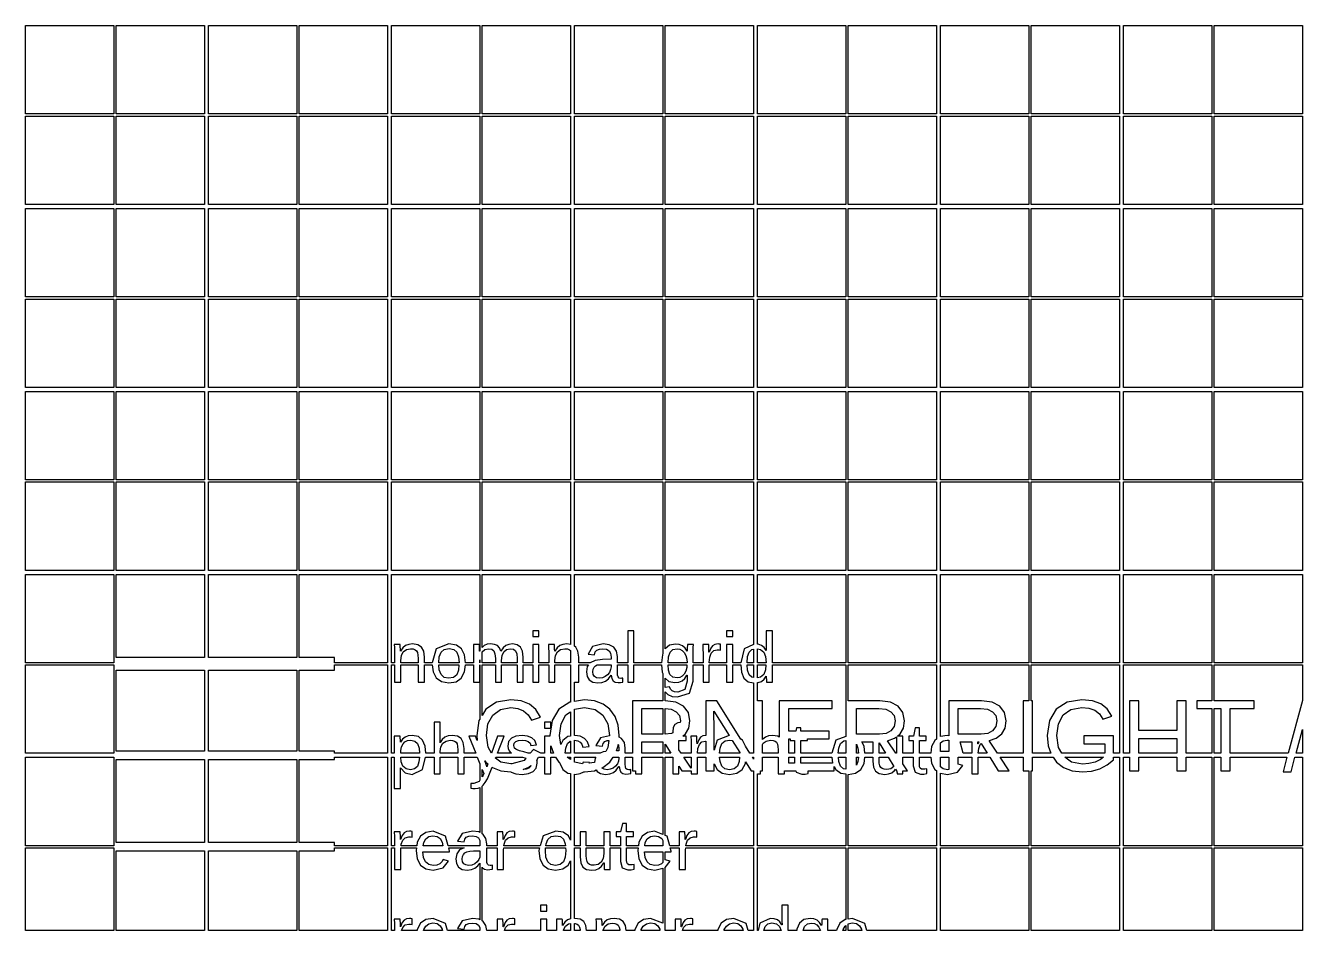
# Model space of a CAD drawing. Extents: x -170 to 105, y -332 to 185.
# Drawn here: x -99.9 to -30.1, y 0.4 to 49.9 of the extents above; entities that cross this region are included whole.
import ezdxf

# ---------------------------------------------------------------- set-up
doc = ezdxf.new("R2010")
doc.units = 0
doc.layers.get('0').update_dxf_attribs({"linetype": 'CONTINUOUS'})

msp = doc.modelspace()

# ---------------------------------------------------------------- linework, layer by layer
for points in [[(-99.89, 49.89), (-95.06, 49.89), (-95.06, 45.06), (-99.89, 45.06)], [(-94.94, 49.89), (-90.11, 49.89), (-90.11, 45.06), (-94.94, 45.06)], [(-89.89, 49.89), (-85.06, 49.89), (-85.06, 45.06), (-89.89, 45.06)], [(-84.94, 49.89), (-80.11, 49.89), (-80.11, 45.06), (-84.94, 45.06)], [(-79.89, 49.89), (-75.06, 49.89), (-75.06, 45.06), (-79.89, 45.06)], [(-74.94, 49.89), (-70.11, 49.89), (-70.11, 45.06), (-74.94, 45.06)], [(-69.89, 49.89), (-65.06, 49.89), (-65.06, 45.06), (-69.89, 45.06)], [(-64.94, 49.89), (-60.11, 49.89), (-60.11, 45.06), (-64.94, 45.06)], [(-59.89, 49.89), (-55.06, 49.89), (-55.06, 45.06), (-59.89, 45.06)], [(-54.94, 49.89), (-50.11, 49.89), (-50.11, 45.06), (-54.94, 45.06)], [(-49.89, 49.89), (-45.06, 49.89), (-45.06, 45.06), (-49.89, 45.06)], [(-44.94, 49.89), (-40.11, 49.89), (-40.11, 45.06), (-44.94, 45.06)], [(-39.89, 49.89), (-35.06, 49.89), (-35.06, 45.06), (-39.89, 45.06)], [(-34.94, 49.89), (-30.11, 49.89), (-30.11, 45.06), (-34.94, 45.06)], [(-99.89, 44.94), (-95.06, 44.94), (-95.06, 40.11), (-99.89, 40.11)], [(-94.94, 44.94), (-90.11, 44.94), (-90.11, 40.11), (-94.94, 40.11)], [(-89.89, 44.94), (-85.06, 44.94), (-85.06, 40.11), (-89.89, 40.11)], [(-84.94, 44.94), (-80.11, 44.94), (-80.11, 40.11), (-84.94, 40.11)], [(-79.89, 44.94), (-75.06, 44.94), (-75.06, 40.11), (-79.89, 40.11)], [(-74.94, 44.94), (-70.11, 44.94), (-70.11, 40.11), (-74.94, 40.11)], [(-69.89, 44.94), (-65.06, 44.94), (-65.06, 40.11), (-69.89, 40.11)], [(-64.94, 44.94), (-60.11, 44.94), (-60.11, 40.11), (-64.94, 40.11)], [(-59.89, 44.94), (-55.06, 44.94), (-55.06, 40.11), (-59.89, 40.11)], [(-54.94, 44.94), (-50.11, 44.94), (-50.11, 40.11), (-54.94, 40.11)], [(-49.89, 44.94), (-45.06, 44.94), (-45.06, 40.11), (-49.89, 40.11)], [(-44.94, 44.94), (-40.11, 44.94), (-40.11, 40.11), (-44.94, 40.11)], [(-39.89, 44.94), (-35.06, 44.94), (-35.06, 40.11), (-39.89, 40.11)], [(-34.94, 44.94), (-30.11, 44.94), (-30.11, 40.11), (-34.94, 40.11)], [(-99.89, 39.89), (-95.06, 39.89), (-95.06, 35.06), (-99.89, 35.06)], [(-94.94, 39.89), (-90.11, 39.89), (-90.11, 35.06), (-94.94, 35.06)], [(-89.89, 39.89), (-85.06, 39.89), (-85.06, 35.06), (-89.89, 35.06)], [(-84.94, 39.89), (-80.11, 39.89), (-80.11, 35.06), (-84.94, 35.06)], [(-79.89, 39.89), (-75.06, 39.89), (-75.06, 35.06), (-79.89, 35.06)], [(-74.94, 39.89), (-70.11, 39.89), (-70.11, 35.06), (-74.94, 35.06)], [(-69.89, 39.89), (-65.06, 39.89), (-65.06, 35.06), (-69.89, 35.06)], [(-64.94, 39.89), (-60.11, 39.89), (-60.11, 35.06), (-64.94, 35.06)], [(-59.89, 39.89), (-55.06, 39.89), (-55.06, 35.06), (-59.89, 35.06)], [(-54.94, 39.89), (-50.11, 39.89), (-50.11, 35.06), (-54.94, 35.06)], [(-49.89, 39.89), (-45.06, 39.89), (-45.06, 35.06), (-49.89, 35.06)], [(-44.94, 39.89), (-40.11, 39.89), (-40.11, 35.06), (-44.94, 35.06)], [(-39.89, 39.89), (-35.06, 39.89), (-35.06, 35.06), (-39.89, 35.06)], [(-34.94, 39.89), (-30.11, 39.89), (-30.11, 35.06), (-34.94, 35.06)], [(-99.89, 34.94), (-95.06, 34.94), (-95.06, 30.11), (-99.89, 30.11)], [(-94.94, 34.94), (-90.11, 34.94), (-90.11, 30.11), (-94.94, 30.11)], [(-89.89, 34.94), (-85.06, 34.94), (-85.06, 30.11), (-89.89, 30.11)], [(-84.94, 34.94), (-80.11, 34.94), (-80.11, 30.11), (-84.94, 30.11)], [(-79.89, 34.94), (-75.06, 34.94), (-75.06, 30.11), (-79.89, 30.11)], [(-74.94, 34.94), (-70.11, 34.94), (-70.11, 30.11), (-74.94, 30.11)], [(-69.89, 34.94), (-65.06, 34.94), (-65.06, 30.11), (-69.89, 30.11)], [(-64.94, 34.94), (-60.11, 34.94), (-60.11, 30.11), (-64.94, 30.11)], [(-59.89, 34.94), (-55.06, 34.94), (-55.06, 30.11), (-59.89, 30.11)], [(-54.94, 34.94), (-50.11, 34.94), (-50.11, 30.11), (-54.94, 30.11)], [(-49.89, 34.94), (-45.06, 34.94), (-45.06, 30.11), (-49.89, 30.11)], [(-44.94, 34.94), (-40.11, 34.94), (-40.11, 30.11), (-44.94, 30.11)], [(-39.89, 34.94), (-35.06, 34.94), (-35.06, 30.11), (-39.89, 30.11)], [(-34.94, 34.94), (-30.11, 34.94), (-30.11, 30.11), (-34.94, 30.11)], [(-99.89, 29.89), (-95.06, 29.89), (-95.06, 25.06), (-99.89, 25.06)], [(-94.94, 29.89), (-90.11, 29.89), (-90.11, 25.06), (-94.94, 25.06)], [(-89.89, 29.89), (-85.06, 29.89), (-85.06, 25.06), (-89.89, 25.06)], [(-84.94, 29.89), (-80.11, 29.89), (-80.11, 25.06), (-84.94, 25.06)], [(-79.89, 29.89), (-75.06, 29.89), (-75.06, 25.06), (-79.89, 25.06)], [(-74.94, 29.89), (-70.11, 29.89), (-70.11, 25.06), (-74.94, 25.06)], [(-69.89, 29.89), (-65.06, 29.89), (-65.06, 25.06), (-69.89, 25.06)], [(-64.94, 29.89), (-60.11, 29.89), (-60.11, 25.06), (-64.94, 25.06)], [(-59.89, 29.89), (-55.06, 29.89), (-55.06, 25.06), (-59.89, 25.06)], [(-54.94, 29.89), (-50.11, 29.89), (-50.11, 25.06), (-54.94, 25.06)], [(-49.89, 29.89), (-45.06, 29.89), (-45.06, 25.06), (-49.89, 25.06)], [(-44.94, 29.89), (-40.11, 29.89), (-40.11, 25.06), (-44.94, 25.06)], [(-39.89, 29.89), (-35.06, 29.89), (-35.06, 25.06), (-39.89, 25.06)], [(-34.94, 29.89), (-30.11, 29.89), (-30.11, 25.06), (-34.94, 25.06)], [(-99.89, 24.94), (-95.06, 24.94), (-95.06, 20.11), (-99.89, 20.11)], [(-94.94, 24.94), (-90.11, 24.94), (-90.11, 20.11), (-94.94, 20.11)], [(-89.89, 24.94), (-85.06, 24.94), (-85.06, 20.11), (-89.89, 20.11)], [(-84.94, 24.94), (-80.11, 24.94), (-80.11, 20.11), (-84.94, 20.11)], [(-79.89, 24.94), (-75.06, 24.94), (-75.06, 20.11), (-79.89, 20.11)], [(-74.94, 24.94), (-70.11, 24.94), (-70.11, 20.11), (-74.94, 20.11)], [(-69.89, 24.94), (-65.06, 24.94), (-65.06, 20.11), (-69.89, 20.11)], [(-64.94, 24.94), (-60.11, 24.94), (-60.11, 20.11), (-64.94, 20.11)], [(-59.89, 24.94), (-55.06, 24.94), (-55.06, 20.11), (-59.89, 20.11)], [(-54.94, 24.94), (-50.11, 24.94), (-50.11, 20.11), (-54.94, 20.11)], [(-49.89, 24.94), (-45.06, 24.94), (-45.06, 20.11), (-49.89, 20.11)], [(-44.94, 24.94), (-40.11, 24.94), (-40.11, 20.11), (-44.94, 20.11)], [(-39.89, 24.94), (-35.06, 24.94), (-35.06, 20.11), (-39.89, 20.11)], [(-34.94, 24.94), (-30.11, 24.94), (-30.11, 20.11), (-34.94, 20.11)], [(-99.89, 19.89), (-95.06, 19.89), (-95.06, 15.06), (-99.89, 15.06)], [(-94.94, 15.35), (-94.94, 19.89), (-90.11, 19.89), (-90.11, 15.35)], [(-89.89, 15.35), (-89.89, 19.89), (-85.06, 19.89), (-85.06, 15.35)], [(-83, 15.35), (-84.94, 15.35), (-84.94, 19.89), (-80.11, 19.89), (-80.11, 15.06), (-83, 15.06)], [(-79.89, 19.89), (-75.06, 19.89), (-75.06, 15.7174), (-75.0725, 15.6979), (-75.0782, 15.6979), (-75.0817, 15.8239), (-75.0848, 15.902), (-75.0874, 15.953), (-75.0896, 15.9979), (-75.0915, 16.0316), (-75.0934, 16.0491), (-75.4161, 16.0491), (-75.4076, 15.8996), (-75.4048, 15.6105), (-75.4048, 15.06), (-75.842, 15.06), (-75.8933, 15.4973), (-76.06, 15.8279), (-76.3443, 16.0223), (-76.753, 16.0871), (-77.4437, 15.8213), (-77.6634, 15.06), (-78.0899, 15.06), (-78.0899, 15.3637), (-78.129, 15.6962), (-78.2465, 15.9191), (-78.4485, 16.0451), (-78.7411, 16.0871), (-78.9521, 16.065), (-79.1256, 15.9988), (-79.2711, 15.8794), (-79.3981, 15.6979), (-79.4038, 15.6979), (-79.4073, 15.8239), (-79.4104, 15.902), (-79.4131, 15.953), (-79.4152, 15.9979), (-79.4171, 16.0316), (-79.419, 16.0491), (-79.7418, 16.0491), (-79.7332, 15.8996), (-79.7304, 15.6105), (-79.7304, 15.06), (-79.89, 15.06)], [(-72.6915, 15.3637), (-72.7268, 15.695), (-72.8329, 15.9181), (-73.0169, 16.0449), (-73.2858, 16.0871), (-73.4844, 16.0643), (-73.6513, 15.996), (-73.7911, 15.8759), (-73.9085, 15.6979), (-73.9143, 15.6979), (-73.9881, 15.8735), (-74.1032, 15.9941), (-74.2634, 16.0638), (-74.4725, 16.0871), (-74.6619, 16.0657), (-74.8199, 16.0016), (-74.94, 15.8956), (-74.94, 19.89), (-70.11, 19.89), (-70.11, 16.0581), (-70.312, 16.0871), (-70.523, 16.065), (-70.6966, 15.9988), (-70.842, 15.8794), (-70.969, 15.6979), (-70.9747, 15.6979), (-70.9783, 15.8239), (-70.9813, 15.902), (-70.984, 15.953), (-70.9861, 15.9979), (-70.988, 16.0316), (-70.9899, 16.0491), (-71.3127, 16.0491), (-71.3041, 15.8996), (-71.3013, 15.6105), (-71.3013, 15.06), (-71.833, 15.06), (-71.833, 16.0491), (-72.1748, 16.0491), (-72.1748, 15.06), (-72.6915, 15.06)], [(-69.6608, 15.3637), (-69.6999, 15.6962), (-69.8174, 15.9191), (-69.89, 15.9644), (-69.89, 19.89), (-65.06, 19.89), (-65.06, 15.5605), (-65.0898, 15.4916), (-65.1333, 15.06), (-66.6415, 15.06), (-66.6415, 16.8124), (-66.9833, 16.8124), (-66.9833, 15.06), (-67.5492, 15.06), (-67.5492, 15.396), (-67.5981, 15.6924), (-67.7448, 15.9096), (-67.9883, 16.0427), (-68.3277, 16.0871), (-68.9021, 15.9485), (-69.1518, 15.5327), (-68.7948, 15.5004), (-68.753, 15.648), (-68.6695, 15.7491), (-68.5337, 15.8075), (-68.3353, 15.827), (-68.1378, 15.7999), (-68.0011, 15.7187), (-67.9214, 15.5749), (-67.8948, 15.3599), (-67.8948, 15.2479), (-68.3562, 15.2403), (-68.759, 15.189), (-69.0289, 15.06), (-69.6608, 15.06)], [(-63.4002, 15.6238), (-63.3974, 15.8915), (-63.3888, 16.0491), (-63.7135, 16.0491), (-63.7211, 16.004), (-63.7287, 15.8953), (-63.7344, 15.7757), (-63.7363, 15.6979), (-63.7401, 15.6979), (-63.8457, 15.8609), (-63.9879, 15.9817), (-64.1628, 16.0565), (-64.3666, 16.0814), (-64.7063, 16.0166), (-64.94, 15.8277), (-64.94, 19.89), (-60.11, 19.89), (-60.11, 16.0634), (-60.6268, 15.8184), (-60.8046, 15.06), (-61.2411, 15.06), (-61.2411, 16.0491), (-61.5829, 16.0491), (-61.5829, 15.06), (-62.5266, 15.06), (-62.5266, 15.0656), (-62.4986, 15.3677), (-62.4146, 15.5906), (-62.2774, 15.728), (-62.0899, 15.7738), (-61.9874, 15.7691), (-61.9076, 15.7548), (-61.9076, 16.0681), (-61.9774, 16.0824), (-62.0463, 16.0871), (-62.2181, 16.0629), (-62.3463, 15.9903), (-62.4464, 15.8517), (-62.5342, 15.6295), (-62.5418, 15.6295), (-62.5456, 15.7696), (-62.557, 16.0491), (-62.8798, 16.0491), (-62.8713, 15.7985), (-62.8684, 15.5706), (-62.8684, 15.06), (-63.4002, 15.06)], [(-59.0784, 16.8124), (-59.4201, 16.8124), (-59.4201, 15.9599), (-59.4163, 15.7302), (-59.4201, 15.7302), (-59.5303, 15.8911), (-59.6708, 16.0016), (-59.8459, 16.0657), (-59.89, 16.0701), (-59.89, 19.89), (-55.06, 19.89), (-55.06, 15.06), (-59.0784, 15.06)], [(-54.94, 19.89), (-50.11, 19.89), (-50.11, 15.06), (-54.94, 15.06)], [(-49.89, 19.89), (-45.06, 19.89), (-45.06, 15.06), (-49.89, 15.06)], [(-44.94, 19.89), (-40.11, 19.89), (-40.11, 15.06), (-44.94, 15.06)], [(-39.89, 19.89), (-35.06, 19.89), (-35.06, 15.06), (-39.89, 15.06)], [(-34.94, 19.89), (-30.11, 19.89), (-30.11, 15.06), (-34.94, 15.06)], [(-71.833, 16.8124), (-72.1748, 16.8124), (-72.1748, 16.4858), (-71.833, 16.4858)], [(-61.2411, 16.8124), (-61.5829, 16.8124), (-61.5829, 16.4858), (-61.2411, 16.4858)], [(-79.3886, 15.1852), (-79.353, 15.4525), (-79.2462, 15.6542), (-79.0777, 15.7809), (-78.857, 15.8232), (-78.7084, 15.8108), (-78.6006, 15.7738), (-78.5252, 15.7088), (-78.4734, 15.6124), (-78.4435, 15.4776), (-78.4335, 15.2972), (-78.4335, 15.06), (-79.3886, 15.06)], [(-77.2816, 15.3862), (-77.1812, 15.638), (-77.0058, 15.7854), (-76.7473, 15.8346), (-76.4922, 15.7864), (-76.323, 15.6418), (-76.2282, 15.391), (-76.1998, 15.06), (-77.3117, 15.06)], [(-74.94, 15.6512), (-74.9377, 15.6561), (-74.7877, 15.7814), (-74.5921, 15.8232), (-74.4122, 15.7947), (-74.2978, 15.7092), (-74.2366, 15.5493), (-74.2162, 15.2972), (-74.2162, 15.06), (-74.94, 15.06)], [(-73.8782, 15.1852), (-73.8471, 15.456), (-73.7538, 15.657), (-73.6045, 15.7816), (-73.4054, 15.8232), (-73.2255, 15.7947), (-73.1111, 15.7092), (-73.0498, 15.5493), (-73.0294, 15.2972), (-73.0294, 15.06), (-73.8782, 15.06)], [(-70.9595, 15.1852), (-70.9239, 15.4525), (-70.8171, 15.6542), (-70.6486, 15.7809), (-70.4279, 15.8232), (-70.2793, 15.8108), (-70.1716, 15.7738), (-70.11, 15.7208), (-70.11, 15.06), (-70.9595, 15.06)], [(-64.7545, 15.3884), (-64.6648, 15.6371), (-64.5095, 15.7795), (-64.2831, 15.827), (-64.1338, 15.803), (-64.0012, 15.7311), (-63.8908, 15.6138), (-63.8084, 15.4539), (-63.7572, 15.2552), (-63.7429, 15.06), (-64.7813, 15.06)], [(-60.4281, 15.3934), (-60.342, 15.6437), (-60.1913, 15.7869), (-60.11, 15.8043), (-60.11, 15.06), (-60.4541, 15.06)], [(-59.89, 15.8195), (-59.7211, 15.7871), (-59.5512, 15.6447), (-59.4529, 15.4002), (-59.4214, 15.06), (-59.89, 15.06)], [(-99.89, 14.94), (-95.06, 14.94), (-95.06, 10.11), (-99.89, 10.11)], [(-83, 10.225), (-84.94, 10.225), (-84.94, 14.65), (-83, 14.65), (-83, 14.94), (-80.11, 14.94), (-80.11, 10.11), (-83, 10.11)], [(-79.89, 14.94), (-79.7304, 14.94), (-79.7304, 13.9947), (-79.3886, 13.9947), (-79.3886, 14.94), (-78.4335, 14.94), (-78.4335, 13.9947), (-78.0899, 13.9947), (-78.0899, 14.94), (-77.6634, 14.94), (-77.6165, 14.5665), (-77.4442, 14.2311), (-77.1593, 14.0253), (-76.7644, 13.9567), (-76.3661, 14.0227), (-76.0752, 14.2206), (-75.8971, 14.5534), (-75.8484, 14.94), (-75.4048, 14.94), (-75.4048, 13.9947), (-75.0649, 13.9947), (-75.0649, 14.94), (-75.06, 14.94), (-75.06, 11.9814), (-75.1114, 11.8957), (-75.2348, 11.0806), (-75.2084, 10.8079), (-75.3003, 11.0491), (-75.6649, 11.0491), (-75.2908, 10.11), (-75.9271, 10.11), (-75.9271, 10.3637), (-75.9667, 10.6986), (-76.0856, 10.9209), (-76.288, 11.0456), (-76.5783, 11.0871), (-76.795, 11.0636), (-76.9704, 10.9931), (-77.114, 10.8723), (-77.2353, 10.6979), (-77.241, 10.6979), (-77.2379, 10.743), (-77.2325, 10.8403), (-77.2275, 10.9618), (-77.2258, 11.0795), (-77.2258, 11.8124), (-77.5676, 11.8124), (-77.5676, 10.11), (-78.0084, 10.11), (-78.0476, 10.5037), (-78.1886, 10.8308), (-78.4245, 11.0216), (-78.7563, 11.0852), (-78.9775, 11.0631), (-79.1513, 10.9969), (-79.2865, 10.8832), (-79.3924, 10.7188), (-79.4, 10.7188), (-79.4012, 10.77), (-79.4047, 10.8516), (-79.4092, 10.9359), (-79.4133, 10.995), (-79.4166, 11.0318), (-79.419, 11.0491), (-79.7494, 11.0491), (-79.7408, 10.893), (-79.738, 10.6295), (-79.738, 10.11), (-79.89, 10.11)], [(-77.0134, 14.2603), (-77.1831, 14.4134), (-77.2821, 14.668), (-77.3073, 14.94), (-76.2043, 14.94), (-76.2297, 14.6597), (-76.3286, 14.4067), (-76.5045, 14.2586), (-76.7682, 14.2093)], [(-75.0649, 15.1852), (-75.06, 15.2266), (-75.06, 15.06), (-75.0649, 15.06)], [(-74.6168, 10.4469), (-74.7086, 11.0806), (-74.6205, 11.7157), (-74.356, 12.1995), (-73.9329, 12.5057), (-73.3686, 12.6077), (-72.9919, 12.5636), (-72.6702, 12.4314), (-72.4162, 12.2158), (-72.243, 11.9215), (-71.752, 12.0842), (-71.9989, 12.4958), (-72.3542, 12.7922), (-72.814, 12.9712), (-73.3741, 13.0309), (-74.1526, 12.9014), (-74.7412, 12.5128), (-74.94, 12.1814), (-74.94, 14.94), (-74.2162, 14.94), (-74.2162, 13.9947), (-73.8782, 13.9947), (-73.8782, 14.94), (-73.0294, 14.94), (-73.0294, 13.9947), (-72.6915, 13.9947), (-72.6915, 14.94), (-72.1748, 14.94), (-72.1748, 13.9947), (-71.833, 13.9947), (-71.833, 14.94), (-71.3013, 14.94), (-71.3013, 13.9947), (-70.9595, 13.9947), (-70.9595, 14.94), (-70.11, 14.94), (-70.11, 12.9065), (-70.1399, 12.9017), (-70.74, 12.5141), (-71.1164, 11.8974), (-71.2418, 11.0806), (-71.2387, 11.0491), (-71.5254, 11.0491), (-71.5254, 10.11), (-71.7232, 10.11), (-72.1399, 10.3184), (-72.316, 10.11), (-72.3834, 10.11), (-72.4179, 10.1233), (-72.6514, 10.189), (-72.8888, 10.2517), (-73.0274, 10.2991), (-73.1057, 10.3433), (-73.1622, 10.3959), (-73.1964, 10.4605), (-73.2078, 10.5403), (-73.1803, 10.6646), (-73.0977, 10.7529), (-72.9571, 10.8056), (-72.7559, 10.8232), (-72.5681, 10.8049), (-72.4226, 10.7501), (-72.3222, 10.6611), (-72.2698, 10.5403), (-71.9622, 10.5783), (-72.0522, 10.8061), (-72.2157, 10.9618), (-72.4509, 11.0515), (-72.7559, 11.0814), (-73.0936, 11.0446), (-73.3398, 10.9342), (-73.49, 10.7536), (-73.5401, 10.5061), (-73.5225, 10.3661), (-73.4698, 10.2498), (-73.386, 10.1532), (-73.3269, 10.11), (-74.0987, 10.11), (-73.7377, 11.0491), (-74.0984, 11.0491), (-74.4215, 10.11), (-74.4296, 10.11)], [(-67.1182, 10.396), (-67.167, 10.6924), (-67.3137, 10.9096), (-67.4591, 10.989), (-67.4497, 11.0806), (-67.5064, 11.6428), (-67.6762, 12.1249), (-67.9532, 12.5145), (-68.3313, 12.799), (-68.7985, 12.9729), (-69.343, 13.0309), (-69.89, 12.9422), (-69.89, 13.9947), (-69.6608, 13.9947), (-69.6608, 14.94), (-69.1224, 14.94), (-69.1905, 14.8501), (-69.2429, 14.5681), (-69.204, 14.3137), (-69.0872, 14.12), (-68.8931, 13.9975), (-68.622, 13.9567), (-68.392, 13.9812), (-68.1995, 14.0545), (-68.0365, 14.1867), (-67.8948, 14.3877), (-67.8834, 14.3877), (-67.8533, 14.2033), (-67.7856, 14.0754), (-67.6734, 14.0006), (-67.5093, 13.9757), (-67.376, 13.9833), (-67.2454, 14.0061), (-67.2454, 14.2187), (-67.3048, 14.2088), (-67.3574, 14.2054), (-67.4514, 14.2247), (-67.5094, 14.2823), (-67.5393, 14.378), (-67.5492, 14.5111), (-67.5492, 14.94), (-66.9833, 14.94), (-66.9833, 13.9947), (-66.6415, 13.9947), (-66.6415, 14.94), (-65.1301, 14.94), (-65.0932, 14.5524), (-65.06, 14.4722), (-65.06, 12.9739), (-66.7279, 12.9739), (-66.7279, 10.11), (-67.1182, 10.11)], [(-68.692, 14.2358), (-68.8015, 14.3042), (-68.8691, 14.4143), (-68.8916, 14.5624), (-68.875, 14.7015), (-68.8252, 14.8111), (-68.7443, 14.8937), (-68.6565, 14.94), (-67.8948, 14.94), (-67.8948, 14.8396), (-67.9159, 14.6842), (-67.9793, 14.533), (-68.0792, 14.3998), (-68.21, 14.2985), (-68.3666, 14.2344), (-68.5442, 14.213)], [(-64.1843, 10.2974), (-64.1843, 10.8004), (-63.7837, 10.8004), (-63.7837, 11.0491), (-63.9738, 11.0491), (-63.8296, 11.1647), (-63.6435, 11.4888), (-63.5814, 11.8808), (-63.6693, 12.3395), (-63.9327, 12.685), (-64.3576, 12.9017), (-64.9296, 12.9739), (-64.94, 12.9739), (-64.94, 13.4604), (-64.7958, 13.3197), (-64.5622, 13.2207), (-64.2603, 13.1877), (-63.6152, 13.4042), (-63.4002, 14.0535), (-63.4002, 14.94), (-62.8684, 14.94), (-62.8684, 13.9947), (-62.5266, 13.9947), (-62.5266, 14.94), (-61.5829, 14.94), (-61.5829, 13.9947), (-61.2411, 13.9947), (-61.2411, 14.94), (-60.8086, 14.94), (-60.7699, 14.5482), (-60.6325, 14.2187), (-60.3978, 14.0222), (-60.11, 13.9664), (-60.11, 10.11), (-60.3072, 10.11), (-60.5502, 10.4952), (-60.5504, 10.4973), (-60.717, 10.8279), (-60.7927, 10.8796), (-62.1137, 12.9739), (-62.7159, 12.9739), (-62.7159, 11.0845), (-62.8694, 11.0629), (-62.9975, 10.9903), (-63.0977, 10.8517), (-63.1855, 10.6295), (-63.1931, 10.6295), (-63.1969, 10.7696), (-63.2083, 11.0491), (-63.531, 11.0491), (-63.5225, 10.7985), (-63.5197, 10.5706), (-63.5197, 10.11), (-64.0608, 10.11)], [(-64.5205, 14.2781), (-64.6724, 14.4162), (-64.7564, 14.6597), (-64.778, 14.94), (-63.7462, 14.94), (-63.7572, 14.7938), (-63.8084, 14.5994), (-63.891, 14.4426), (-64.0021, 14.327), (-64.1364, 14.2558), (-64.2888, 14.232)], [(-60.1934, 14.2672), (-60.3429, 14.4067), (-60.4284, 14.654), (-60.4504, 14.94), (-60.11, 14.94), (-60.11, 14.2496)], [(-57.5307, 10.8004), (-57.1509, 10.8004), (-57.1509, 10.907), (-55.967, 10.907), (-55.967, 11.3247), (-57.5307, 11.3247), (-57.5307, 11.5086), (-57.7585, 11.5086), (-57.7988, 11.3247), (-58.1858, 11.3247), (-58.1858, 12.5508), (-55.8042, 12.5508), (-55.8042, 12.9739), (-58.7038, 12.9739), (-58.7038, 10.9976), (-58.7799, 11.0451), (-59.0726, 11.0871), (-59.2836, 11.065), (-59.4571, 10.9988), (-59.6026, 10.8794), (-59.6128, 10.8648), (-59.6128, 12.9739), (-59.89, 12.9739), (-59.89, 13.9738), (-59.8471, 13.9781), (-59.6717, 14.0421), (-59.5305, 14.1556), (-59.4201, 14.3251), (-59.4126, 14.3251), (-59.4109, 14.2377), (-59.4059, 14.1352), (-59.3995, 14.045), (-59.3936, 13.9947), (-59.067, 13.9947), (-59.0755, 14.1518), (-59.0784, 14.4181), (-59.0784, 14.94), (-55.06, 14.94), (-55.06, 11.0346), (-55.6142, 10.8213), (-55.8195, 10.11), (-57.5307, 10.11)], [(-59.89, 14.94), (-59.4296, 14.94), (-59.4529, 14.6787), (-59.5512, 14.4219), (-59.722, 14.271), (-59.89, 14.2372)], [(-51.9519, 11.0491), (-52.2442, 11.0491), (-52.1, 11.1647), (-51.9139, 11.4888), (-51.8518, 11.8808), (-51.9397, 12.3395), (-52.2031, 12.685), (-52.6279, 12.9017), (-53.2, 12.9739), (-54.94, 12.9739), (-54.94, 14.94), (-50.11, 14.94), (-50.11, 10.8776), (-50.1982, 10.8156), (-50.3769, 10.4847), (-50.4265, 10.11), (-51.0441, 10.11), (-51.0441, 10.8004), (-50.6644, 10.8004), (-50.6644, 11.0491), (-51.0441, 11.0491), (-51.0441, 11.5086), (-51.272, 11.5086), (-51.3726, 11.0491), (-51.6233, 11.0491), (-51.6233, 10.8004), (-51.3859, 10.8004), (-51.3859, 10.11), (-51.9519, 10.11)], [(-47.2084, 10.7667), (-47.2084, 10.8054), (-46.8398, 10.928), (-46.5445, 11.1647), (-46.3583, 11.4888), (-46.2963, 11.8808), (-46.3841, 12.3395), (-46.6476, 12.685), (-47.0724, 12.9017), (-47.6444, 12.9739), (-49.4428, 12.9739), (-49.4428, 11.0571), (-49.5175, 11.0871), (-49.89, 11.0225), (-49.89, 14.94), (-45.06, 14.94), (-45.06, 12.9739), (-45.3738, 12.9739), (-45.3738, 10.11), (-46.7757, 10.11)], [(-44.8557, 12.9739), (-44.94, 12.9739), (-44.94, 14.94), (-40.11, 14.94), (-40.11, 10.11), (-40.4369, 10.11), (-40.4369, 11.0643), (-42.0563, 11.0643), (-42.0563, 10.6303), (-40.9143, 10.6303), (-40.9143, 10.11), (-43.2629, 10.11), (-43.4444, 10.4326), (-43.5373, 11.0806), (-43.4498, 11.7258), (-43.1874, 12.2076), (-42.7595, 12.5077), (-42.1756, 12.6077), (-41.7847, 12.5704), (-41.4636, 12.4585), (-41.2083, 12.2653), (-41.0147, 11.9838), (-40.521, 12.1303), (-40.7807, 12.5379), (-41.1313, 12.8166), (-41.587, 12.9773), (-42.1621, 13.0309), (-42.9643, 12.9034), (-43.5644, 12.5209), (-43.9387, 11.9059), (-44.0635, 11.0806), (-44.0062, 10.5127), (-43.8645, 10.11), (-44.8557, 10.11)], [(-39.89, 14.94), (-35.06, 14.94), (-35.06, 12.9739), (-35.8848, 12.9739), (-35.8848, 12.5508), (-35.06, 12.5508), (-35.06, 10.11), (-36.4628, 10.11), (-36.4628, 12.9739), (-36.9809, 12.9739), (-36.9809, 11.3573), (-39.0478, 11.3573), (-39.0478, 12.9739), (-39.5659, 12.9739), (-39.5659, 10.11), (-39.89, 10.11)], [(-34.0566, 12.5508), (-32.7438, 12.5508), (-32.7438, 12.9739), (-34.94, 12.9739), (-34.94, 14.94), (-30.11, 14.94), (-30.11, 12.9872), (-30.8963, 10.11), (-34.0566, 10.11)], [(-94.94, 10.225), (-94.94, 14.65), (-90.11, 14.65), (-90.11, 10.225)], [(-89.89, 10.225), (-89.89, 14.65), (-85.06, 14.65), (-85.06, 10.225)], [(-64.4224, 13.4671), (-64.5575, 13.5248), (-64.6536, 13.618), (-64.7084, 13.7441), (-64.94, 13.7108), (-64.94, 14.2136), (-64.7324, 14.0421), (-64.4046, 13.9795), (-64.1929, 14.0044), (-64.0097, 14.0792), (-63.8587, 14.2033), (-63.7439, 14.3763), (-63.7401, 14.3763), (-63.7401, 14.046), (-63.8678, 13.5974), (-64.2508, 13.4478)], [(-69.89, 10.8184), (-69.8847, 10.8194), (-69.7082, 10.7942), (-69.5772, 10.7188), (-69.4893, 10.6006), (-69.4423, 10.4472), (-69.0911, 10.4738), (-69.1829, 10.7297), (-69.3522, 10.9238), (-69.5869, 11.0463), (-69.8753, 11.0871), (-69.89, 11.0844), (-69.89, 12.5134), (-69.343, 12.6077), (-68.7656, 12.506), (-68.3354, 12.2008), (-68.0679, 11.7173), (-67.9787, 11.0806), (-67.9805, 11.0669), (-68.471, 10.9485), (-68.7207, 10.5327), (-68.3637, 10.5004), (-68.322, 10.648), (-68.2384, 10.7491), (-68.1026, 10.8075), (-68.0141, 10.8162), (-68.0672, 10.4191), (-68.1811, 10.2077), (-68.3279, 10.189), (-68.4932, 10.11), (-69.89, 10.11)], [(-70.7156, 11.0806), (-70.6261, 11.7241), (-70.3576, 12.2063), (-70.11, 12.3785), (-70.11, 11.0446), (-70.2512, 11.019), (-70.5284, 10.8146), (-70.646, 10.5849)], [(-66.2098, 12.5589), (-65.06, 12.5589), (-65.06, 11.1484), (-66.2098, 11.1484)], [(-64.94, 12.5541), (-64.6051, 12.5152), (-64.3288, 12.384), (-64.1589, 12.1693), (-64.1022, 11.8754), (-64.1168, 11.7958), (-64.2465, 11.7778), (-64.4027, 11.6852), (-64.4952, 11.5224), (-64.5261, 11.2808), (-64.5261, 11.2335), (-64.5963, 11.1962), (-64.94, 11.151)], [(-62.2548, 11.6909), (-62.2683, 12.1439), (-62.2819, 12.407), (-61.4443, 11.0739), (-62.1007, 10.8213), (-62.2548, 10.2878)], [(-54.4802, 12.5589), (-53.2515, 12.5589), (-52.8755, 12.5152), (-52.5992, 12.384), (-52.4293, 12.1693), (-52.3726, 11.8754), (-52.4286, 11.5692), (-52.5964, 11.3396), (-52.8667, 11.1962), (-53.2298, 11.1484), (-54.4802, 11.1484)], [(-48.9247, 12.5589), (-47.6959, 12.5589), (-47.3199, 12.5152), (-47.0436, 12.384), (-46.8737, 12.1693), (-46.8171, 11.8754), (-46.873, 11.5692), (-47.0409, 11.3396), (-47.3111, 11.1962), (-47.6742, 11.1484), (-48.9247, 11.1484)], [(-34.94, 12.5508), (-34.572, 12.5508), (-34.572, 10.11), (-34.94, 10.11)], [(-71.1836, 11.8124), (-71.5254, 11.8124), (-71.5254, 11.4858), (-71.1836, 11.4858)], [(-30.11, 11.4016), (-30.11, 10.11), (-30.4595, 10.11)], [(-79.3813, 10.2604), (-79.3364, 10.4691), (-79.2628, 10.6264), (-79.1617, 10.7358), (-79.0248, 10.7999), (-78.8437, 10.8213), (-78.6253, 10.7753), (-78.4753, 10.6371), (-78.3884, 10.3917), (-78.3663, 10.11), (-79.3898, 10.11)], [(-77.2258, 10.2061), (-77.1895, 10.46), (-77.0806, 10.6561), (-76.9113, 10.7814), (-76.6942, 10.8232), (-76.5503, 10.8108), (-76.4416, 10.7738), (-76.3633, 10.7104), (-76.3106, 10.6191), (-76.2807, 10.4859), (-76.2707, 10.2972), (-76.2707, 10.11), (-77.2258, 10.11)], [(-71.1836, 10.5103), (-71.0454, 10.11), (-71.1836, 10.11)], [(-70.369, 10.3969), (-70.2778, 10.639), (-70.1188, 10.7743), (-70.11, 10.776), (-70.11, 10.11), (-70.3928, 10.11)], [(-67.507, 10.5184), (-67.4996, 10.5916), (-67.4903, 10.5749), (-67.4637, 10.3599), (-67.4637, 10.2479), (-67.6032, 10.2456)], [(-66.2098, 10.7388), (-65.06, 10.7388), (-65.06, 10.11), (-66.2098, 10.11)], [(-64.94, 10.6124), (-64.6257, 10.11), (-64.94, 10.11)], [(-63.1499, 10.3677), (-63.0659, 10.5906), (-62.9287, 10.728), (-62.7412, 10.7738), (-62.7159, 10.7726), (-62.7159, 10.11), (-63.1738, 10.11)], [(-61.9386, 10.3862), (-61.8382, 10.638), (-61.6628, 10.7854), (-61.4044, 10.8346), (-61.279, 10.8109), (-60.8647, 10.1516), (-60.8612, 10.11), (-61.9642, 10.11)], [(-59.6128, 10.5878), (-59.5776, 10.6542), (-59.4091, 10.7809), (-59.1884, 10.8232), (-59.0398, 10.8108), (-58.9321, 10.7738), (-58.8566, 10.7088), (-58.8049, 10.6124), (-58.775, 10.4776), (-58.765, 10.2972), (-58.765, 10.11), (-59.6128, 10.11)], [(-58.1858, 10.907), (-58.1098, 10.907), (-58.1098, 10.8004), (-57.8724, 10.8004), (-57.8724, 10.11), (-58.1858, 10.11)], [(-55.4521, 10.3862), (-55.3517, 10.638), (-55.1763, 10.7854), (-55.06, 10.8075), (-55.06, 10.11), (-55.4776, 10.11)], [(-54.4802, 10.6068), (-54.3988, 10.391), (-54.3746, 10.11), (-54.4802, 10.11)], [(-54.0639, 10.4973), (-54.1856, 10.7388), (-53.5924, 10.7388), (-53.5924, 10.11), (-54.0184, 10.11)], [(-53.2487, 10.6736), (-52.8961, 10.11), (-53.2487, 10.11)], [(-52.7849, 10.7985), (-52.3954, 10.928), (-52.2936, 11.0095), (-52.2936, 10.11), (-52.3312, 10.11)], [(-49.89, 10.6882), (-49.746, 10.793), (-49.5231, 10.8346), (-49.4428, 10.8213), (-49.4428, 10.2118), (-49.89, 10.2118)], [(-48.8173, 10.7388), (-48.1713, 10.7388), (-48.1692, 10.5706), (-48.1692, 10.11), (-48.6435, 10.11)], [(-47.8456, 10.7388), (-47.7919, 10.7388), (-47.8351, 10.6295), (-47.8426, 10.6295)], [(-47.7994, 10.3677), (-47.7154, 10.5906), (-47.6698, 10.6363), (-47.3405, 10.11), (-47.8233, 10.11)], [(-39.0478, 10.9233), (-36.9809, 10.9233), (-36.9809, 10.11), (-39.0478, 10.11)], [(-99.89, 9.89), (-95.06, 9.89), (-95.06, 5.06), (-99.89, 5.06)], [(-94.94, 5.225), (-94.94, 9.775), (-90.11, 9.775), (-90.11, 5.225)], [(-89.89, 5.225), (-89.89, 9.775), (-85.06, 9.775), (-85.06, 5.225)], [(-83, 5.225), (-84.94, 5.225), (-84.94, 9.775), (-83, 9.775), (-83, 9.89), (-80.11, 9.89), (-80.11, 5.06), (-83, 5.06)], [(-79.89, 9.89), (-79.738, 9.89), (-79.738, 8.18773), (-79.3962, 8.18773), (-79.3962, 8.99088), (-79.3981, 9.22539), (-79.4038, 9.31369), (-79.3943, 9.31369), (-79.1532, 9.04596), (-78.7563, 8.95672), (-78.1895, 9.22539), (-78.0338, 9.89), (-77.5676, 9.89), (-77.5676, 8.99469), (-77.2258, 8.99469), (-77.2258, 9.89), (-76.2707, 9.89), (-76.2707, 8.99469), (-75.9271, 8.99469), (-75.9271, 9.89), (-75.2032, 9.89), (-75.06, 9.53056), (-75.06, 8.63801), (-75.1019, 8.57078), (-75.3877, 8.45353), (-75.4712, 8.45638), (-75.5472, 8.46493), (-75.5472, 8.20862), (-75.4409, 8.19295), (-75.3117, 8.18773), (-75.1515, 8.20743), (-75.06, 8.24534), (-75.06, 5.77653), (-75.1224, 5.81065), (-75.4618, 5.85504), (-76.0362, 5.71643), (-76.2858, 5.30061), (-75.9289, 5.26832), (-75.8871, 5.41595), (-75.8036, 5.51705), (-75.6678, 5.57545), (-75.4694, 5.59492), (-75.2719, 5.56785), (-75.1352, 5.48667), (-75.06, 5.35107), (-75.06, 5.06), (-76.7971, 5.06), (-76.9415, 5.58209), (-77.6208, 5.85504), (-78.0122, 5.78716), (-78.3015, 5.58352), (-78.4802, 5.25266), (-78.5057, 5.06), (-79.3676, 5.06), (-79.3606, 5.13566), (-79.2766, 5.35851), (-79.1394, 5.49594), (-78.9519, 5.54174), (-78.8494, 5.537), (-78.7696, 5.52276), (-78.7696, 5.83605), (-78.8394, 5.85029), (-78.9082, 5.85504), (-79.0801, 5.83083), (-79.2082, 5.75821), (-79.3084, 5.61961), (-79.3962, 5.39746), (-79.4038, 5.39746), (-79.4076, 5.53749), (-79.419, 5.81707), (-79.7418, 5.81707), (-79.7332, 5.56643), (-79.7304, 5.33858), (-79.7304, 5.06), (-79.89, 5.06)], [(-79.0976, 9.2572), (-79.2671, 9.40102), (-79.3639, 9.64596), (-79.3864, 9.89), (-78.3698, 9.89), (-78.3887, 9.64667), (-78.4763, 9.39626), (-78.6274, 9.256), (-78.8475, 9.20925)], [(-74.6833, 5.16391), (-74.7322, 5.46033), (-74.8789, 5.67749), (-74.94, 5.71091), (-74.94, 8.31994), (-74.881, 8.36572), (-74.7649, 8.50575), (-74.6505, 8.70821), (-74.5275, 8.99469), (-74.3899, 9.35269), (-74.3709, 9.3378), (-73.9101, 9.15777), (-73.3714, 9.09776), (-73.3674, 9.09825), (-73.3511, 9.08297), (-73.0993, 8.98828), (-72.7597, 8.95672), (-72.4086, 8.99612), (-72.1454, 9.1143), (-71.9809, 9.30514), (-71.9261, 9.56242), (-71.9356, 9.67372), (-71.9552, 9.74152), (-71.8583, 9.89), (-71.5254, 9.89), (-71.5254, 8.99469), (-71.1836, 8.99469), (-71.1836, 9.89), (-70.922, 9.89), (-70.741, 9.62838), (-70.7039, 9.59965), (-70.6996, 9.56408), (-70.5294, 9.22919), (-70.2515, 9.02484), (-70.11, 8.99948), (-70.11, 5.36441), (-70.2267, 5.59587), (-70.511, 5.79024), (-70.9197, 5.85504), (-71.6104, 5.58921), (-71.7631, 5.06), (-73.747, 5.06), (-73.7399, 5.13566), (-73.6559, 5.35851), (-73.5187, 5.49594), (-73.3312, 5.54174), (-73.2287, 5.537), (-73.149, 5.52276), (-73.149, 5.83605), (-73.2188, 5.85029), (-73.2876, 5.85504), (-73.4594, 5.83083), (-73.5876, 5.75821), (-73.6878, 5.61961), (-73.7756, 5.39746), (-73.7832, 5.39746), (-73.787, 5.53749), (-73.7983, 5.81707), (-74.1211, 5.81707), (-74.1126, 5.56643), (-74.1098, 5.33858), (-74.1098, 5.06), (-74.6833, 5.06)], [(-73.9088, 9.6304), (-74.2001, 9.8463), (-74.1833, 9.89), (-72.7306, 9.89), (-72.6116, 9.85863), (-72.5474, 9.83623), (-72.6437, 9.72229), (-73.3179, 9.53181), (-73.3198, 9.53584), (-73.365, 9.52703)], [(-70.2852, 9.89), (-70.11, 9.89), (-70.11, 9.76181)], [(-69.89, 8.96004), (-69.8715, 8.95672), (-69.5734, 9.00086), (-69.3889, 9.10216), (-69.3485, 9.09776), (-68.8039, 9.15811), (-68.7027, 9.19732), (-68.6561, 9.12002), (-68.462, 8.99754), (-68.1909, 8.95672), (-67.9609, 8.98116), (-67.7685, 9.0545), (-67.6054, 9.18669), (-67.4637, 9.38772), (-67.4523, 9.38772), (-67.4222, 9.20331), (-67.3546, 9.07538), (-67.2423, 9.00062), (-67.0783, 8.9757), (-66.9449, 8.9833), (-66.8144, 9.00608), (-66.8144, 9.21874), (-66.8737, 9.20877), (-66.9264, 9.20544), (-67.0203, 9.22467), (-67.0783, 9.28233), (-67.1082, 9.37799), (-67.1182, 9.51115), (-67.1182, 9.89), (-66.7279, 9.89), (-66.7279, 9.152), (-66.5522, 9.152), (-66.5522, 8.99469), (-66.2104, 8.99469), (-66.2104, 9.152), (-66.2098, 9.152), (-66.2098, 9.89), (-65.06, 9.89), (-65.06, 5.67277), (-65.5136, 5.85504), (-65.905, 5.78716), (-66.1943, 5.58352), (-66.373, 5.25266), (-66.3986, 5.06), (-67.0403, 5.06), (-67.0403, 5.56834), (-66.6605, 5.56834), (-66.6605, 5.81707), (-67.0403, 5.81707), (-67.0403, 6.27658), (-67.2681, 6.27658), (-67.3688, 5.81707), (-67.6194, 5.81707), (-67.6194, 5.56834), (-67.3821, 5.56834), (-67.3821, 5.06), (-67.948, 5.06), (-67.948, 5.81707), (-68.2898, 5.81707), (-68.2898, 5.06), (-69.2449, 5.06), (-69.2449, 5.81707), (-69.5885, 5.81707), (-69.5885, 5.06), (-69.89, 5.06)], [(-69.89, 9.6179), (-69.89, 9.89), (-68.7291, 9.89), (-68.7594, 9.85007), (-68.8034, 9.61331), (-69.0932, 9.56274), (-69.0797, 9.6061), (-69.4253, 9.62886), (-69.4519, 9.53725)], [(-68.261, 9.23582), (-68.3704, 9.30417), (-68.3813, 9.3219), (-68.3367, 9.33916), (-67.958, 9.63278), (-67.7777, 9.89), (-67.4637, 9.89), (-67.4637, 9.83964), (-67.4848, 9.68417), (-67.5482, 9.53299), (-67.6481, 9.39984), (-67.7789, 9.29849), (-67.9356, 9.2344), (-68.1131, 9.21303)], [(-64.8343, 5.58209), (-64.94, 5.62455), (-64.94, 9.89), (-64.5261, 9.89), (-64.5261, 8.99469), (-64.1843, 8.99469), (-64.1843, 9.40458), (-64.0263, 9.152), (-63.5197, 9.152), (-63.5197, 8.99469), (-63.1779, 8.99469), (-63.1779, 9.89), (-62.7159, 9.89), (-62.7159, 9.152), (-62.2548, 9.152), (-62.2548, 9.52992), (-62.1012, 9.23109), (-61.8164, 9.02531), (-61.4215, 8.95672), (-61.0232, 9.0227), (-60.7322, 9.22065), (-60.5542, 9.5534), (-60.5433, 9.63997), (-60.2367, 9.152), (-60.11, 9.152), (-60.11, 5.06), (-63.8026, 5.06), (-63.7956, 5.13566), (-63.7116, 5.35851), (-63.5744, 5.49594), (-63.3869, 5.54174), (-63.2844, 5.537), (-63.2046, 5.52276), (-63.2046, 5.83605), (-63.2744, 5.85029), (-63.3432, 5.85504), (-63.5151, 5.83083), (-63.6432, 5.75821), (-63.7434, 5.61961), (-63.8312, 5.39746), (-63.8388, 5.39746), (-63.8426, 5.53749), (-63.854, 5.81707), (-64.1768, 5.81707), (-64.1682, 5.56643), (-64.1654, 5.33858), (-64.1654, 5.06), (-64.69, 5.06)], [(-63.9158, 9.89), (-63.5197, 9.89), (-63.5197, 9.28881)], [(-61.6705, 9.26028), (-61.8402, 9.41337), (-61.9391, 9.66804), (-61.9597, 9.89), (-60.8659, 9.89), (-60.8867, 9.65972), (-60.9857, 9.40671), (-61.1616, 9.25862), (-61.4253, 9.20925)], [(-60.1684, 9.89), (-60.11, 9.89), (-60.11, 9.79739)], [(-59.89, 8.99469), (-59.72, 8.99469), (-59.72, 9.152), (-59.6128, 9.152), (-59.6128, 9.89), (-58.765, 9.89), (-58.765, 8.99469), (-58.4213, 8.99469), (-58.4213, 9.152), (-57.7909, 9.152), (-57.7699, 9.08061), (-57.4623, 8.96431), (-57.2876, 8.9757), (-57.1167, 9.00989), (-57.1167, 9.152), (-55.693, 9.152), (-55.693, 9.38351), (-55.6147, 9.23109), (-55.3299, 9.02531), (-55.06, 8.97844), (-55.06, 5.06), (-59.89, 5.06)], [(-58.1858, 9.57516), (-58.1858, 9.89), (-57.8724, 9.89), (-57.8724, 9.57516)], [(-57.5307, 9.57516), (-57.5307, 9.89), (-55.8276, 9.89), (-55.7881, 9.57516)], [(-55.1839, 9.26028), (-55.3536, 9.41337), (-55.4526, 9.66804), (-55.4732, 9.89), (-55.06, 9.89), (-55.06, 9.23449)], [(-54.94, 8.9576), (-54.9349, 8.95672), (-54.5367, 9.0227), (-54.2457, 9.22065), (-54.0677, 9.5534), (-54.0252, 9.89), (-53.5924, 9.89), (-53.5924, 9.68013), (-53.5532, 9.34762), (-53.4358, 9.12475), (-53.2338, 8.99873), (-52.9411, 8.95672), (-52.7301, 8.97879), (-52.5566, 9.045), (-52.4111, 9.16438), (-52.3548, 9.2449), (-52.2967, 9.152), (-52.2722, 9.152), (-52.2718, 9.14183), (-52.2692, 9.09081), (-52.2671, 9.04596), (-52.2652, 9.01225), (-52.2633, 8.99469), (-51.9405, 8.99469), (-51.949, 9.14422), (-51.9491, 9.152), (-51.6999, 9.152), (-51.9519, 9.53433), (-51.9519, 9.89), (-51.3859, 9.89), (-51.3859, 9.4295), (-51.2834, 9.08061), (-50.9758, 8.96431), (-50.8011, 8.9757), (-50.6302, 9.00989), (-50.6302, 9.26242), (-50.7441, 9.24247), (-50.8277, 9.23582), (-50.9295, 9.25078), (-50.9957, 9.29563), (-51.032, 9.37752), (-51.0441, 9.50356), (-51.0441, 9.89), (-50.418, 9.89), (-50.3769, 9.56573), (-50.1982, 9.22824), (-50.11, 9.16688), (-50.11, 5.06), (-54.94, 5.06)], [(-54.4802, 9.89), (-54.3793, 9.89), (-54.4002, 9.65972), (-54.4802, 9.4551)], [(-52.9739, 9.23299), (-53.0816, 9.27001), (-53.1571, 9.33504), (-53.2088, 9.4314), (-53.2387, 9.56622), (-53.2487, 9.7466), (-53.2487, 9.89), (-52.7584, 9.89), (-52.4424, 9.38487), (-52.6046, 9.26289), (-52.8253, 9.22065)], [(-49.89, 9.02197), (-49.5042, 8.95672), (-48.9683, 9.07824), (-48.6668, 9.4428), (-48.9247, 9.51623), (-48.9247, 9.89), (-48.1692, 9.89), (-48.1692, 8.99469), (-47.8274, 8.99469), (-47.8274, 9.89), (-47.2029, 9.89), (-46.7411, 9.152), (-46.1444, 9.152), (-46.6307, 9.89), (-45.3738, 9.89), (-45.3738, 9.152), (-45.06, 9.152), (-45.06, 5.06), (-49.89, 5.06)], [(-49.7515, 9.26098), (-49.89, 9.3717), (-49.89, 9.89), (-49.4428, 9.89), (-49.4428, 9.21988), (-49.5042, 9.21303)], [(-44.94, 9.152), (-44.8557, 9.152), (-44.8557, 9.89), (-43.7395, 9.89), (-43.5539, 9.62771), (-43.1711, 9.33644), (-42.6957, 9.15743), (-42.1376, 9.09776), (-41.6409, 9.14014), (-41.1815, 9.26728), (-40.775, 9.47173), (-40.4369, 9.74604), (-40.4369, 9.89), (-40.11, 9.89), (-40.11, 5.06), (-44.94, 5.06)], [(-42.7229, 9.62297), (-43.0991, 9.89), (-40.9823, 9.89), (-41.1459, 9.76638), (-41.4392, 9.63212), (-41.7759, 9.54668), (-42.1376, 9.5182)], [(-39.89, 9.89), (-39.5659, 9.89), (-39.5659, 9.152), (-39.0478, 9.152), (-39.0478, 9.89), (-36.9809, 9.89), (-36.9809, 9.152), (-36.4628, 9.152), (-36.4628, 9.89), (-35.06, 9.89), (-35.06, 5.06), (-39.89, 5.06)], [(-34.94, 9.89), (-34.572, 9.89), (-34.572, 9.152), (-34.0566, 9.152), (-34.0566, 9.89), (-30.9564, 9.89), (-31.1729, 9.09776), (-30.7334, 9.09776), (-30.5191, 9.89), (-30.11, 9.89), (-30.11, 5.06), (-34.94, 5.06)], [(-74.94, 9.22931), (-74.8503, 9.00418), (-74.8826, 8.92253), (-74.94, 8.83048)], [(-74.7036, 9.43805), (-74.7592, 9.60229), (-74.7944, 9.70486), (-74.7425, 9.62941), (-74.6217, 9.53461), (-74.6813, 9.36684)], [(-72.38, 9.35544), (-72.2792, 9.43955), (-72.2885, 9.39627), (-72.379, 9.29658), (-72.5344, 9.23678), (-72.6978, 9.22231)], [(-78.1323, 5.23913), (-78.0205, 5.43635), (-77.8493, 5.56097), (-77.6265, 5.6025), (-77.4001, 5.56524), (-77.2335, 5.45346), (-77.1238, 5.2605), (-77.0841, 5.06), (-78.1632, 5.06)], [(-71.4483, 5.15416), (-71.3479, 5.40597), (-71.1725, 5.55337), (-70.914, 5.6025), (-70.6588, 5.55432), (-70.4896, 5.40978), (-70.3949, 5.15891), (-70.3864, 5.06), (-71.457, 5.06)], [(-66.0251, 5.23913), (-65.9133, 5.43635), (-65.7422, 5.56097), (-65.5193, 5.6025), (-65.2929, 5.56524), (-65.1263, 5.45346), (-65.06, 5.33682), (-65.06, 5.06), (-66.0561, 5.06)], [(-99.89, 4.94), (-95.06, 4.94), (-95.06, 0.425), (-99.89, 0.425)], [(-84.94, 4.775), (-83, 4.775), (-83, 4.94), (-80.11, 4.94), (-80.11, 0.425), (-84.94, 0.425)], [(-79.89, 4.94), (-79.7304, 4.94), (-79.7304, 3.76262), (-79.3886, 3.76262), (-79.3886, 4.83351), (-79.3787, 4.94), (-78.5216, 4.94), (-78.5398, 4.80313), (-78.4802, 4.33367), (-78.3015, 3.99617), (-78.0088, 3.79253), (-77.6075, 3.72466), (-77.0716, 3.84618), (-76.7701, 4.21074), (-77.0701, 4.29616), (-77.1392, 4.17133), (-77.2515, 4.0702), (-77.4074, 4.00328), (-77.6075, 3.98097), (-77.8548, 4.02891), (-78.0347, 4.17274), (-78.1444, 4.40488), (-78.1809, 4.7177), (-76.7151, 4.7177), (-76.7151, 4.76326), (-76.7639, 4.94), (-75.9285, 4.94), (-76.1672, 4.82592), (-76.3245, 4.61801), (-76.377, 4.33604), (-76.338, 4.08162), (-76.2213, 3.88795), (-76.0271, 3.76548), (-75.7561, 3.72466), (-75.5261, 3.7491), (-75.3336, 3.82243), (-75.1705, 3.95463), (-75.06, 4.11147), (-75.06, 1.0086), (-75.1224, 1.04271), (-75.4618, 1.0871), (-76.0362, 0.94849), (-76.2858, 0.53267), (-75.9289, 0.50039), (-75.8871, 0.64801), (-75.8036, 0.74911), (-75.6678, 0.80751), (-75.4694, 0.82698), (-75.2719, 0.79992), (-75.1352, 0.71873), (-75.06, 0.58314), (-75.06, 0.425), (-76.8339, 0.425), (-76.9415, 0.81416), (-77.6208, 1.0871), (-78.0122, 1.01922), (-78.3015, 0.81558), (-78.4802, 0.48473), (-78.4881, 0.425), (-79.339, 0.425), (-79.2766, 0.59058), (-79.1394, 0.728), (-78.9519, 0.77381), (-78.8494, 0.76906), (-78.7696, 0.75482), (-78.7696, 1.06812), (-78.8394, 1.08235), (-78.9082, 1.0871), (-79.0801, 1.06289), (-79.2082, 0.99028), (-79.3084, 0.85168), (-79.3962, 0.62952), (-79.4038, 0.62952), (-79.4076, 0.76955), (-79.419, 1.04913), (-79.7418, 1.04913), (-79.7332, 0.7985), (-79.7304, 0.57064), (-79.7304, 0.425), (-79.89, 0.425)], [(-74.7322, 0.6924), (-74.8789, 0.90955), (-74.94, 0.94297), (-74.94, 3.8817), (-74.9197, 3.84332), (-74.8074, 3.76856), (-74.6434, 3.74364), (-74.51, 3.75124), (-74.3795, 3.77402), (-74.3795, 3.98668), (-74.4388, 3.9767), (-74.4915, 3.97338), (-74.5855, 3.9926), (-74.6434, 4.05027), (-74.6733, 4.14593), (-74.6833, 4.27908), (-74.6833, 4.94), (-74.1098, 4.94), (-74.1098, 3.76262), (-73.768, 3.76262), (-73.768, 4.83351), (-73.7581, 4.94), (-71.7978, 4.94), (-71.8406, 4.79174), (-71.7831, 4.33439), (-71.6108, 3.99903), (-71.326, 3.79325), (-70.9311, 3.72466), (-70.5328, 3.79064), (-70.2418, 3.98858), (-70.11, 4.23501), (-70.11, 1.05816), (-70.2655, 0.99882), (-70.411, 0.87944), (-70.538, 0.69787), (-70.5437, 0.69787), (-70.5472, 0.82389), (-70.5503, 0.90196), (-70.5529, 0.953), (-70.5551, 0.99786), (-70.557, 1.03157), (-70.5588, 1.04913), (-70.8816, 1.04913), (-70.8731, 0.8996), (-70.8703, 0.61051), (-70.8703, 0.425), (-71.402, 0.425), (-71.402, 1.04913), (-71.7438, 1.04913), (-71.7438, 0.425), (-73.7184, 0.425), (-73.6559, 0.59058), (-73.5187, 0.728), (-73.3312, 0.77381), (-73.2287, 0.76906), (-73.149, 0.75482), (-73.149, 1.06812), (-73.2188, 1.08235), (-73.2876, 1.0871), (-73.4594, 1.06289), (-73.5876, 0.99028), (-73.6878, 0.85168), (-73.7756, 0.62952), (-73.7832, 0.62952), (-73.787, 0.76955), (-73.7983, 1.04913), (-74.1211, 1.04913), (-74.1126, 0.7985), (-74.1098, 0.57064), (-74.1098, 0.425), (-74.6881, 0.425)], [(-71.1801, 4.02822), (-71.3498, 4.18131), (-71.4487, 4.43598), (-71.4817, 4.79174), (-71.468, 4.94), (-70.3761, 4.94), (-70.3634, 4.79174), (-70.3963, 4.42766), (-70.4953, 4.17464), (-70.6712, 4.02655), (-70.9349, 3.97719)], [(-69.2689, 0.69621), (-69.3864, 0.91907), (-69.5884, 1.04509), (-69.881, 1.0871), (-69.89, 1.08616), (-69.89, 4.94), (-69.5885, 4.94), (-69.5885, 4.44806), (-69.5494, 4.11556), (-69.4319, 3.89268), (-69.2299, 3.76666), (-68.9373, 3.72466), (-68.7263, 3.74673), (-68.5528, 3.81294), (-68.4073, 3.93232), (-68.2803, 4.11388), (-68.2746, 4.11388), (-68.271, 3.98786), (-68.268, 3.90976), (-68.2654, 3.85875), (-68.2632, 3.81389), (-68.2613, 3.78019), (-68.2594, 3.76262), (-67.9366, 3.76262), (-67.9452, 3.91215), (-67.948, 4.20124), (-67.948, 4.94), (-67.3821, 4.94), (-67.3821, 4.19744), (-67.2795, 3.84854), (-66.9719, 3.73224), (-66.7972, 3.74364), (-66.6264, 3.77783), (-66.6264, 4.03036), (-66.7403, 4.01041), (-66.8238, 4.00376), (-66.9257, 4.01871), (-66.9919, 4.06357), (-67.0282, 4.14545), (-67.0403, 4.2715), (-67.0403, 4.94), (-66.4145, 4.94), (-66.4326, 4.80313), (-66.373, 4.33367), (-66.1943, 3.99617), (-65.9017, 3.79253), (-65.5003, 3.72466), (-65.06, 3.8245), (-65.06, 0.81785), (-65.7301, 1.0871), (-66.1215, 1.01922), (-66.4108, 0.81558), (-66.5895, 0.48473), (-66.5974, 0.425), (-67.0742, 0.425), (-67.1061, 0.69621), (-67.2236, 0.91907), (-67.4256, 1.04509), (-67.7182, 1.0871), (-67.9292, 1.06503), (-68.1027, 0.99882), (-68.2482, 0.87944), (-68.3752, 0.69787), (-68.3809, 0.69787), (-68.3844, 0.82389), (-68.3875, 0.90196), (-68.3901, 0.953), (-68.3923, 0.99786), (-68.3942, 1.03157), (-68.396, 1.04913), (-68.7188, 1.04913), (-68.7103, 0.8996), (-68.7075, 0.61051), (-68.7075, 0.425), (-69.237, 0.425)], [(-68.97, 4.00092), (-69.0778, 4.03795), (-69.1533, 4.10298), (-69.205, 4.19934), (-69.2349, 4.33415), (-69.2449, 4.51454), (-69.2449, 4.94), (-68.2898, 4.94), (-68.2898, 4.62656), (-68.3254, 4.3593), (-68.4322, 4.15756), (-68.6007, 4.03083), (-68.8214, 3.98858)], [(-64.94, 3.87569), (-64.663, 4.21074), (-64.94, 4.28962), (-64.94, 4.7177), (-64.6079, 4.7177), (-64.6079, 4.76326), (-64.6568, 4.94), (-64.1654, 4.94), (-64.1654, 3.76262), (-63.8236, 3.76262), (-63.8236, 4.83351), (-63.8137, 4.94), (-60.11, 4.94), (-60.11, 0.425), (-60.4049, 0.425), (-60.5125, 0.81416), (-61.1918, 1.0871), (-61.5832, 1.01922), (-61.8725, 0.81558), (-62.0512, 0.48473), (-62.0591, 0.425), (-63.9905, 0.425), (-63.928, 0.59058), (-63.7908, 0.728), (-63.6033, 0.77381), (-63.5008, 0.76906), (-63.4211, 0.75482), (-63.4211, 1.06812), (-63.4909, 1.08235), (-63.5597, 1.0871), (-63.7315, 1.06289), (-63.8597, 0.99028), (-63.9599, 0.85168), (-64.0477, 0.62952), (-64.0553, 0.62952), (-64.0591, 0.76955), (-64.0704, 1.04913), (-64.3932, 1.04913), (-64.3847, 0.7985), (-64.3819, 0.57064), (-64.3819, 0.425), (-64.94, 0.425)], [(-59.89, 4.94), (-55.06, 4.94), (-55.06, 1.02525), (-55.0947, 1.01922), (-55.3841, 0.81558), (-55.5628, 0.48473), (-55.5707, 0.425), (-56.0497, 0.425), (-56.0497, 0.62381), (-56.0469, 0.89153), (-56.0383, 1.04913), (-56.363, 1.04913), (-56.3706, 1.00403), (-56.3782, 0.89533), (-56.3839, 0.77571), (-56.3858, 0.69787), (-56.3896, 0.69787), (-56.4952, 0.86093), (-56.6374, 0.98174), (-56.8123, 1.0565), (-57.0162, 1.08142), (-57.3558, 1.01662), (-57.5962, 0.82222), (-57.7394, 0.49161), (-57.7461, 0.425), (-58.2125, 0.425), (-58.2125, 1.81244), (-58.5543, 1.81244), (-58.5543, 0.9599), (-58.5505, 0.73016), (-58.5543, 0.73016), (-58.6644, 0.89106), (-58.805, 1.00164), (-58.9801, 1.06574), (-59.1942, 1.0871), (-59.7609, 0.81843), (-59.8532, 0.425), (-59.89, 0.425)], [(-54.0241, 0.81416), (-54.7034, 1.0871), (-54.94, 1.04606), (-54.94, 4.94), (-50.11, 4.94), (-50.11, 0.425), (-53.9165, 0.425)], [(-49.89, 4.94), (-45.06, 4.94), (-45.06, 0.425), (-49.89, 0.425)], [(-44.94, 4.94), (-40.11, 4.94), (-40.11, 0.425), (-44.94, 0.425)], [(-39.89, 4.94), (-35.06, 4.94), (-35.06, 0.425), (-39.89, 0.425)], [(-34.94, 4.94), (-30.11, 4.94), (-30.11, 0.425), (-34.94, 0.425)], [(-94.94, 4.775), (-90.11, 4.775), (-90.11, 0.425), (-94.94, 0.425)], [(-89.89, 4.775), (-85.06, 4.775), (-85.06, 0.425), (-89.89, 0.425)], [(-75.8261, 4.00375), (-75.9355, 4.07211), (-76.0032, 4.18224), (-76.0257, 4.33035), (-76.0091, 4.46943), (-75.9593, 4.57908), (-75.8783, 4.66168), (-75.7684, 4.71958), (-75.6149, 4.75472), (-75.4029, 4.76897), (-75.06, 4.77593), (-75.06, 4.4282), (-75.1134, 4.30092), (-75.2133, 4.16778), (-75.3441, 4.06642), (-75.5007, 4.00233), (-75.6782, 3.98097)], [(-65.7476, 4.02891), (-65.9276, 4.17274), (-66.0372, 4.40488), (-66.0738, 4.7177), (-65.06, 4.7177), (-65.06, 4.14615), (-65.1443, 4.0702), (-65.3002, 4.00328), (-65.5003, 3.98097)], [(-71.402, 1.81244), (-71.7438, 1.81244), (-71.7438, 1.48585), (-71.402, 1.48585)], [(-78.1323, 0.4712), (-78.0205, 0.66842), (-77.8493, 0.79303), (-77.6265, 0.83457), (-77.4001, 0.79731), (-77.2335, 0.68552), (-77.1238, 0.49257), (-77.1104, 0.425), (-78.1402, 0.425)], [(-70.4929, 0.45245), (-70.3861, 0.65419), (-70.2175, 0.78093), (-70.11, 0.80151), (-70.11, 0.425), (-70.4965, 0.425)], [(-69.89, 0.8143), (-69.8483, 0.81083), (-69.7405, 0.77381), (-69.665, 0.70878), (-69.6133, 0.61242), (-69.5834, 0.4776), (-69.5805, 0.425), (-69.89, 0.425)], [(-68.3301, 0.45245), (-68.2233, 0.65419), (-68.0547, 0.78093), (-67.834, 0.82317), (-67.6855, 0.81083), (-67.5777, 0.77381), (-67.5022, 0.70878), (-67.4505, 0.61242), (-67.4206, 0.4776), (-67.4177, 0.425), (-68.3337, 0.425)], [(-66.2416, 0.4712), (-66.1298, 0.66842), (-65.9586, 0.79303), (-65.7358, 0.83457), (-65.5094, 0.79731), (-65.3428, 0.68552), (-65.2331, 0.49257), (-65.2197, 0.425), (-66.2495, 0.425)], [(-61.7033, 0.4712), (-61.5915, 0.66842), (-61.4203, 0.79303), (-61.1975, 0.83457), (-60.9711, 0.79731), (-60.8045, 0.68552), (-60.6948, 0.49257), (-60.6814, 0.425), (-61.7112, 0.425)], [(-59.4761, 0.64375), (-59.3254, 0.78686), (-59.103, 0.83457), (-58.8552, 0.7871), (-58.6853, 0.6447), (-58.597, 0.425), (-59.5514, 0.425)], [(-57.3143, 0.63711), (-57.1591, 0.77951), (-56.9326, 0.82698), (-56.7833, 0.803), (-56.6507, 0.73108), (-56.5403, 0.61384), (-56.458, 0.45388), (-56.4505, 0.425), (-57.3908, 0.425)], [(-55.2148, 0.4712), (-55.1031, 0.66842), (-55.06, 0.69978), (-55.06, 0.425), (-55.2228, 0.425)], [(-54.94, 0.78716), (-54.9319, 0.79303), (-54.7091, 0.83457), (-54.4826, 0.79731), (-54.316, 0.68552), (-54.2064, 0.49257), (-54.193, 0.425), (-54.94, 0.425)]]:
    msp.add_lwpolyline(points, close=True)

doc.saveas('drawing.dxf')
